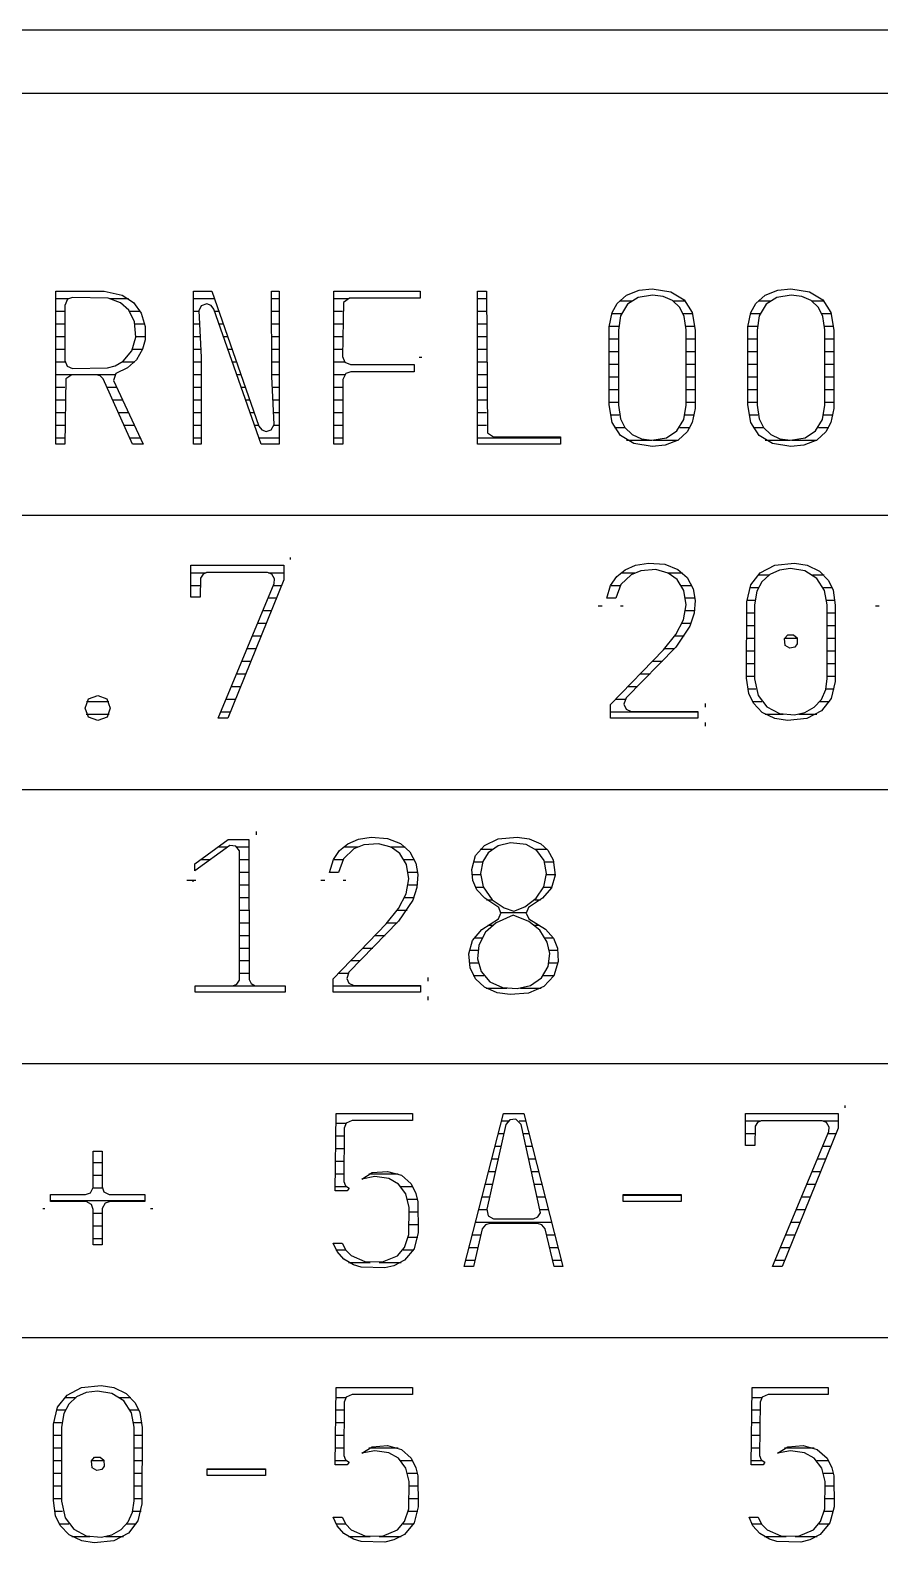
# Model space of a CAD drawing. Extents: x 7 to 280, y 7 to 360.
# Drawn here: x 130.51 to 138.57, y 216.79 to 231.14 of the extents above; entities that cross this region are included whole.
import ezdxf

# ---------------------------------------------------------------- set-up
doc = ezdxf.new("R2010")
doc.units = 0
doc.layers.add('SCORE', color=5, linetype='CONTINUOUS')

msp = doc.modelspace()

# ---------------------------------------------------------------- linework, layer by layer
at = {"layer": 'SCORE'}
for p, q in [((156.21, 231.14), (121.92, 231.14)), ((155.61, 230.54), (122.52, 230.54)), ((136.2902, 228.6745), (136.4132, 228.6869)), ((136.4132, 228.6869), (136.5892, 228.6595)), ((137.6053, 228.6745), (137.7282, 228.6869)), ((137.7282, 228.6869), (137.9043, 228.6595)), ((130.7542, 227.215), (130.7542, 228.665)), ((130.7542, 228.665), (131.2139, 228.6642)), ((130.7542, 228.595), (130.8776, 228.595)), ((130.8677, 228.5882), (130.8403, 228.5302)), ((130.9153, 228.6052), (130.8677, 228.5882)), ((131.2525, 228.5992), (130.9153, 228.6052)), ((131.2139, 228.6642), (131.3854, 228.6265)), ((131.3685, 228.5556), (131.2525, 228.5992)), ((131.272, 228.595), (131.4435, 228.595)), ((131.4471, 228.4844), (131.3685, 228.5556)), ((131.3854, 228.6265), (131.4929, 228.5567)), ((131.4929, 228.5567), (131.5663, 228.458)), ((132.0629, 227.215), (132.0629, 228.665)), ((132.0629, 228.665), (132.2339, 228.665)), ((132.0629, 228.595), (132.2585, 228.595)), ((132.1882, 228.5454), (132.1336, 228.5249)), ((132.2298, 228.5307), (132.1882, 228.5454)), ((132.2339, 228.665), (132.6828, 227.3848)), ((132.8032, 227.8545), (132.8027, 228.665)), ((132.8027, 228.665), (132.8729, 228.665)), ((132.8027, 228.595), (132.8729, 228.595)), ((132.8729, 228.665), (132.8729, 227.215)), ((133.3923, 227.215), (133.3923, 228.6665)), ((133.3923, 228.6665), (134.211, 228.6665)), ((133.3923, 228.595), (133.5266, 228.595)), ((133.4834, 228.559), (133.4746, 228.0443)), ((133.5422, 228.5983), (133.4834, 228.559)), ((134.211, 228.5987), (133.5422, 228.5983)), ((134.211, 228.6665), (134.211, 228.5987)), ((134.7545, 227.215), (134.7545, 228.665)), ((134.7545, 228.665), (134.8412, 228.665)), ((134.7545, 228.595), (134.8412, 228.595)), ((134.8412, 228.665), (134.85, 227.3225)), ((136.0331, 228.4627), (136.0805, 228.548)), ((136.0805, 228.548), (136.1684, 228.6266)), ((136.1022, 228.5731), (136.2184, 228.5731)), ((136.1793, 228.5406), (136.1128, 228.432)), ((136.1684, 228.6266), (136.2902, 228.6745)), ((136.2785, 228.6045), (136.1793, 228.5406)), ((136.4158, 228.6271), (136.2785, 228.6045)), ((136.5175, 228.6145), (136.4158, 228.6271)), ((136.6061, 228.5752), (136.5175, 228.6145)), ((136.5892, 228.6595), (136.7146, 228.583)), ((136.674, 228.5094), (136.6061, 228.5752)), ((136.6089, 228.5731), (136.7242, 228.5731)), ((136.7146, 228.583), (136.7933, 228.4627)), ((137.3481, 228.4627), (137.3956, 228.548)), ((137.3956, 228.548), (137.4834, 228.6266)), ((137.4173, 228.5731), (137.5334, 228.5731)), ((137.4943, 228.5406), (137.4279, 228.432)), ((137.4834, 228.6266), (137.6053, 228.6745)), ((137.5935, 228.6045), (137.4943, 228.5406)), ((137.7309, 228.6271), (137.5935, 228.6045)), ((137.8325, 228.6145), (137.7309, 228.6271)), ((137.9211, 228.5752), (137.8325, 228.6145)), ((137.9043, 228.6595), (138.0297, 228.583)), ((137.9891, 228.5094), (137.9211, 228.5752)), ((137.924, 228.5731), (138.0392, 228.5731)), ((138.0297, 228.583), (138.1083, 228.4627)), ((130.7542, 228.475), (130.8403, 228.475)), ((130.8403, 228.5302), (130.8403, 228.0068)), ((131.5015, 228.3734), (131.4471, 228.4844)), ((131.4538, 228.475), (131.5571, 228.475)), ((131.5663, 228.458), (131.6027, 228.3315)), ((132.0629, 228.475), (132.1104, 228.475)), ((132.1336, 228.5249), (132.1107, 228.479)), ((132.1107, 228.479), (132.1327, 228.0397)), ((132.256, 228.4951), (132.2298, 228.5307)), ((132.7021, 227.215), (132.256, 228.4951)), ((132.263, 228.475), (132.3006, 228.475)), ((132.8027, 228.475), (132.8729, 228.475)), ((133.3923, 228.475), (133.4746, 228.475)), ((134.7545, 228.475), (134.8412, 228.475)), ((136.0059, 228.3267), (136.0331, 228.4627)), ((136.0298, 228.4531), (136.121, 228.4531)), ((136.1128, 228.432), (136.0918, 228.2951)), ((136.7161, 228.4248), (136.674, 228.5094)), ((136.7056, 228.4531), (136.7966, 228.4531)), ((136.7345, 228.2975), (136.7161, 228.4248)), ((136.7933, 228.4627), (136.8212, 228.2956)), ((137.321, 228.3267), (137.3481, 228.4627)), ((137.3449, 228.4531), (137.4361, 228.4531)), ((137.4279, 228.432), (137.4069, 228.2951)), ((138.0311, 228.4248), (137.9891, 228.5094)), ((138.0206, 228.4531), (138.1116, 228.4531)), ((138.0495, 228.2975), (138.0311, 228.4248)), ((138.1083, 228.4627), (138.1363, 228.2956)), ((130.7542, 228.355), (130.8403, 228.355)), ((131.5131, 228.2294), (131.5015, 228.3734)), ((131.5057, 228.355), (131.5992, 228.355)), ((131.6027, 228.3315), (131.6016, 228.2045)), ((132.0629, 228.355), (132.1185, 228.355)), ((132.3048, 228.355), (132.3426, 228.355)), ((132.8027, 228.355), (132.8729, 228.355)), ((133.3923, 228.355), (133.4746, 228.355)), ((134.7545, 228.355), (134.8412, 228.355)), ((136.0051, 227.5859), (136.0059, 228.3267)), ((136.0064, 228.3331), (136.0932, 228.3331)), ((136.0918, 228.2951), (136.0918, 227.5824)), ((136.7331, 228.3331), (136.82, 228.3331)), ((136.7345, 227.5849), (136.7345, 228.2975)), ((136.8212, 228.2956), (136.8204, 227.5537)), ((137.3202, 227.5859), (137.321, 228.3267)), ((137.3215, 228.3331), (137.4083, 228.3331)), ((137.4069, 228.2951), (137.4069, 227.5824)), ((138.0482, 228.3331), (138.135, 228.3331)), ((138.0496, 227.5849), (138.0495, 228.2975)), ((138.1363, 228.2956), (138.1355, 227.5537)), ((130.7542, 228.235), (130.8403, 228.235)), ((130.7542, 228.115), (130.8403, 228.115)), ((131.4777, 228.1008), (131.5131, 228.2294)), ((131.4843, 228.115), (131.5791, 228.115)), ((131.5136, 228.235), (131.6047, 228.235)), ((131.579, 228.1148), (131.5198, 228.0125)), ((131.6016, 228.2045), (131.579, 228.1148)), ((132.0629, 228.235), (132.1253, 228.235)), ((132.0629, 228.115), (132.1306, 228.115)), ((132.3467, 228.235), (132.3847, 228.235)), ((132.3885, 228.115), (132.4268, 228.115)), ((132.8027, 228.235), (132.8729, 228.235)), ((132.8027, 228.115), (132.8729, 228.115)), ((133.3923, 228.235), (133.4746, 228.235)), ((133.3923, 228.115), (133.4746, 228.115)), ((134.7545, 228.235), (134.8412, 228.235)), ((134.7545, 228.115), (134.8412, 228.115)), ((136.0051, 228.2131), (136.0918, 228.2131)), ((136.7345, 228.2131), (136.8212, 228.2131)), ((137.3202, 228.2131), (137.4069, 228.2131)), ((138.0496, 228.2131), (138.1363, 228.2131)), ((130.7542, 227.995), (130.8413, 227.995)), ((130.8403, 228.0068), (130.8623, 227.9538)), ((131.3171, 227.9558), (131.3953, 228.0004)), ((131.3878, 227.995), (131.5044, 227.995)), ((131.3953, 228.0004), (131.4777, 228.1008)), ((131.5198, 228.0125), (131.4346, 227.9372)), ((132.0629, 227.995), (132.1332, 227.995)), ((132.1327, 228.0397), (132.1332, 227.215)), ((132.4303, 227.995), (132.4688, 227.995)), ((132.8027, 227.995), (132.8729, 227.995)), ((133.3923, 227.995), (133.4932, 227.995)), ((133.4746, 228.0443), (133.4966, 227.9913)), ((133.4966, 227.9913), (133.5496, 227.9693)), ((133.5496, 227.9693), (134.154, 227.9693)), ((134.154, 227.9693), (134.154, 227.9015)), ((134.2013, 228.04), (134.229, 228.04)), ((134.7545, 227.995), (134.8412, 227.995)), ((136.0051, 228.0931), (136.0918, 228.0931)), ((136.0051, 227.9731), (136.0918, 227.9731)), ((136.7345, 228.0931), (136.8212, 228.0931)), ((136.7345, 227.9731), (136.8212, 227.9731)), ((137.3202, 228.0931), (137.4069, 228.0931)), ((137.3202, 227.9731), (137.4069, 227.9731)), ((138.0496, 228.0931), (138.1363, 228.0931)), ((138.0496, 227.9731), (138.1363, 227.9731)), ((130.7542, 227.875), (131.319, 227.875)), ((130.8491, 227.8325), (130.8403, 227.215)), ((130.9079, 227.8717), (130.8491, 227.8325)), ((130.8623, 227.9538), (130.9153, 227.9318)), ((131.1408, 227.8721), (130.9079, 227.8717)), ((130.9153, 227.9318), (131.2459, 227.9368)), ((131.1755, 227.8636), (131.1408, 227.8721)), ((131.2061, 227.834), (131.1755, 227.8636)), ((131.4819, 227.215), (131.2061, 227.834)), ((131.2459, 227.9368), (131.3171, 227.9558)), ((131.3264, 227.8831), (131.3034, 227.817)), ((131.3034, 227.817), (131.5846, 227.215)), ((131.4346, 227.9372), (131.3264, 227.8831)), ((132.0629, 227.875), (132.1332, 227.875)), ((132.4721, 227.875), (132.5109, 227.875)), ((132.8029, 227.875), (132.8729, 227.875)), ((132.828, 227.4007), (132.8032, 227.8545)), ((133.3923, 227.875), (133.4969, 227.875)), ((133.5064, 227.8844), (133.479, 227.8265)), ((133.479, 227.8265), (133.479, 227.215)), ((133.554, 227.9015), (133.5064, 227.8844)), ((134.154, 227.9015), (133.554, 227.9015)), ((134.7545, 227.875), (134.8412, 227.875)), ((136.0051, 227.8531), (136.0918, 227.8531)), ((136.7345, 227.8531), (136.8212, 227.8531)), ((137.3202, 227.8531), (137.4069, 227.8531)), ((138.0496, 227.8531), (138.1363, 227.8531)), ((130.7542, 227.755), (130.8403, 227.755)), ((131.2416, 227.755), (131.3292, 227.755)), ((132.0629, 227.755), (132.1332, 227.755)), ((132.5139, 227.755), (132.553, 227.755)), ((132.8062, 227.755), (132.8729, 227.755)), ((133.3923, 227.755), (133.479, 227.755)), ((134.7545, 227.755), (134.8412, 227.755)), ((136.0051, 227.7331), (136.0918, 227.7331)), ((136.7345, 227.7331), (136.8212, 227.7331)), ((137.3202, 227.7331), (137.4069, 227.7331)), ((138.0496, 227.7331), (138.1363, 227.7331)), ((130.7542, 227.635), (130.8403, 227.635)), ((131.295, 227.635), (131.3859, 227.635)), ((132.0629, 227.635), (132.1332, 227.635)), ((132.5557, 227.635), (132.595, 227.635)), ((132.8122, 227.635), (132.8729, 227.635)), ((133.3923, 227.635), (133.479, 227.635)), ((134.7545, 227.635), (134.8412, 227.635)), ((136.0051, 227.6131), (136.0918, 227.6131)), ((136.0331, 227.4183), (136.0051, 227.5859)), ((136.0918, 227.5824), (136.1106, 227.4552)), ((136.7137, 227.4486), (136.7345, 227.5849)), ((136.7345, 227.6131), (136.8212, 227.6131)), ((136.8204, 227.5537), (136.7932, 227.4183)), ((137.3202, 227.6131), (137.4069, 227.6131)), ((137.3482, 227.4183), (137.3202, 227.5859)), ((137.4069, 227.5824), (137.4257, 227.4552)), ((138.0287, 227.4486), (138.0496, 227.5849)), ((138.0496, 227.6131), (138.1363, 227.6131)), ((138.1355, 227.5537), (138.1083, 227.4183)), ((130.7542, 227.515), (130.8403, 227.515)), ((130.7542, 227.395), (130.8403, 227.395)), ((131.3484, 227.515), (131.4427, 227.515)), ((131.4018, 227.395), (131.4995, 227.395)), ((132.0629, 227.515), (132.1332, 227.515)), ((132.0629, 227.395), (132.1332, 227.395)), ((132.5975, 227.515), (132.6371, 227.515)), ((132.6393, 227.395), (132.6792, 227.395)), ((132.7993, 227.3502), (132.828, 227.4007)), ((132.8206, 227.515), (132.8729, 227.515)), ((132.827, 227.395), (132.8729, 227.395)), ((133.3923, 227.515), (133.479, 227.515)), ((133.3923, 227.395), (133.479, 227.395)), ((134.7545, 227.515), (134.8412, 227.515)), ((134.7545, 227.395), (134.8412, 227.395)), ((136.0128, 227.4931), (136.1008, 227.4931)), ((136.1118, 227.2971), (136.0331, 227.4183)), ((136.1106, 227.4552), (136.1534, 227.3705)), ((136.6477, 227.34), (136.7137, 227.4486)), ((136.7256, 227.4931), (136.8135, 227.4931)), ((136.7932, 227.4183), (136.7456, 227.3322)), ((137.3278, 227.4931), (137.4159, 227.4931)), ((137.4269, 227.2971), (137.3482, 227.4183)), ((137.4257, 227.4552), (137.4685, 227.3705)), ((137.9628, 227.34), (138.0287, 227.4486)), ((138.0406, 227.4931), (138.1286, 227.4931)), ((138.1083, 227.4183), (138.0607, 227.3322)), ((130.7542, 227.275), (130.8403, 227.275)), ((131.4552, 227.275), (131.5562, 227.275)), ((132.0629, 227.275), (132.1332, 227.275)), ((132.6812, 227.275), (132.8729, 227.275)), ((132.6828, 227.3848), (132.7089, 227.3493)), ((132.7089, 227.3493), (132.7505, 227.3346)), ((132.7505, 227.3346), (132.7993, 227.3502)), ((133.3923, 227.275), (133.479, 227.275)), ((134.7545, 227.275), (135.5414, 227.275)), ((134.85, 227.3225), (134.9088, 227.2832)), ((134.9088, 227.2832), (135.5414, 227.2829)), ((135.5414, 227.2829), (135.5414, 227.215)), ((136.0541, 227.3731), (136.1517, 227.3731)), ((136.2375, 227.2205), (136.1118, 227.2971)), ((136.1534, 227.3705), (136.2217, 227.3049)), ((136.1689, 227.2531), (136.4044, 227.2531)), ((136.2217, 227.3049), (136.3098, 227.2656)), ((136.3098, 227.2656), (136.4104, 227.2529)), ((136.4104, 227.2529), (136.5485, 227.2756)), ((136.422, 227.2531), (136.6577, 227.2531)), ((136.6581, 227.2533), (136.5365, 227.2055)), ((136.5485, 227.2756), (136.6477, 227.34)), ((136.7456, 227.3322), (136.6581, 227.2533)), ((136.6752, 227.3731), (136.7722, 227.3731)), ((137.3691, 227.3731), (137.4667, 227.3731)), ((137.5526, 227.2205), (137.4269, 227.2971)), ((137.4685, 227.3705), (137.5368, 227.3049)), ((137.484, 227.2531), (137.7194, 227.2531)), ((137.5368, 227.3049), (137.6248, 227.2656)), ((137.6248, 227.2656), (137.7255, 227.2529)), ((137.7255, 227.2529), (137.8635, 227.2756)), ((137.7371, 227.2531), (137.9727, 227.2531)), ((137.9731, 227.2533), (137.8516, 227.2055)), ((137.8635, 227.2756), (137.9628, 227.34)), ((138.0607, 227.3322), (137.9731, 227.2533)), ((137.9903, 227.3731), (138.0873, 227.3731)), ((130.8403, 227.215), (130.7542, 227.215)), ((131.5846, 227.215), (131.4819, 227.215)), ((132.1332, 227.215), (132.0629, 227.215)), ((132.8729, 227.215), (132.7021, 227.215)), ((133.479, 227.215), (133.3923, 227.215)), ((135.5414, 227.215), (134.7545, 227.215)), ((136.4132, 227.1931), (136.2375, 227.2205)), ((136.5365, 227.2055), (136.4132, 227.1931)), ((137.7282, 227.1931), (137.5526, 227.2205)), ((137.8516, 227.2055), (137.7282, 227.1931)), ((122.52, 226.54), (155.61, 226.54)), ((132.9827, 226.1199), (132.9827, 226.14)), ((132.0377, 225.7624), (132.0377, 226.065)), ((132.0377, 226.065), (132.9179, 226.065)), ((132.0377, 225.995), (132.182, 225.995)), ((132.1519, 225.9801), (132.1277, 225.9439)), ((132.1848, 225.9957), (132.1519, 225.9801)), ((132.7644, 225.9968), (132.1848, 225.9957)), ((132.8046, 225.9801), (132.7644, 225.9968)), ((132.7745, 225.995), (132.9179, 225.995)), ((132.8306, 225.9367), (132.8046, 225.9801)), ((132.9179, 226.065), (132.9179, 225.9276)), ((136.0181, 225.874), (136.0761, 225.959)), ((136.0761, 225.959), (136.1549, 226.0232)), ((136.1146, 225.995), (136.2508, 225.995)), ((136.2119, 225.9751), (136.1155, 225.8815)), ((136.1549, 226.0232), (136.2557, 226.0668)), ((136.3058, 226.0137), (136.2119, 225.9751)), ((136.2557, 226.0668), (136.3771, 226.0861)), ((136.4463, 226.0238), (136.3058, 226.0137)), ((136.3771, 226.0861), (136.533, 226.0745)), ((136.5651, 225.9919), (136.4463, 226.0238)), ((136.533, 226.0745), (136.6553, 226.0264)), ((136.558, 225.995), (136.6988, 225.995)), ((136.6486, 225.9299), (136.5651, 225.9919)), ((136.6553, 226.0264), (136.7443, 225.9481)), ((137.3471, 225.8787), (137.4373, 225.9948)), ((137.4138, 225.9731), (137.5224, 225.9731)), ((137.4373, 225.9948), (137.5759, 226.0669)), ((137.5272, 225.9766), (137.4536, 225.9076)), ((137.6199, 226.0191), (137.5272, 225.9766)), ((137.5759, 226.0669), (137.762, 226.0861)), ((137.7253, 226.0332), (137.6199, 226.0191)), ((137.8619, 226.011), (137.7253, 226.0332)), ((137.762, 226.0861), (137.8819, 226.0669)), ((137.9753, 225.9387), (137.8619, 226.011)), ((137.8819, 226.0669), (137.9998, 226.0101)), ((137.934, 225.9731), (138.0428, 225.9731)), ((137.9998, 226.0101), (138.0844, 225.9224)), ((132.0377, 225.875), (132.1245, 225.875)), ((132.1277, 225.9439), (132.1245, 225.7624)), ((132.2948, 224.615), (132.8263, 225.8933)), ((132.9179, 225.9276), (132.3859, 224.615)), ((132.8187, 225.875), (132.8966, 225.875)), ((132.8263, 225.8933), (132.8306, 225.9367)), ((135.9808, 225.7525), (136.0181, 225.874)), ((136.0186, 225.875), (136.1114, 225.875)), ((136.1155, 225.8815), (136.0667, 225.7525)), ((136.7114, 225.8264), (136.6486, 225.9299)), ((136.6889, 225.875), (136.7875, 225.875)), ((136.7336, 225.6916), (136.7114, 225.8264)), ((136.7443, 225.9481), (136.8006, 225.8405)), ((136.8006, 225.8405), (136.8195, 225.7317)), ((137.3087, 225.7189), (137.3471, 225.8787)), ((137.3361, 225.8531), (137.4195, 225.8531)), ((137.4053, 225.8198), (137.3835, 225.6903)), ((137.4536, 225.9076), (137.4053, 225.8198)), ((138.0485, 225.8269), (137.9753, 225.9387)), ((138.0369, 225.8531), (138.1203, 225.8531)), ((138.073, 225.6903), (138.0485, 225.8269)), ((138.0844, 225.9224), (138.1282, 225.8307)), ((138.1282, 225.8307), (138.1486, 225.6864)), ((132.1245, 225.7624), (132.0377, 225.7624)), ((132.7688, 225.755), (132.8479, 225.755)), ((135.8991, 225.68), (135.9366, 225.68)), ((136.0667, 225.7525), (135.9808, 225.7525)), ((135.9812, 225.755), (136.0672, 225.755)), ((136.1108, 225.68), (136.1358, 225.68)), ((136.7093, 225.5484), (136.7336, 225.6916)), ((136.729, 225.755), (136.8176, 225.755)), ((136.8195, 225.7317), (136.8114, 225.6099)), ((137.3079, 224.9936), (137.3087, 225.7189)), ((137.3099, 225.7331), (137.386, 225.7331)), ((137.3835, 225.6903), (137.3835, 224.9897)), ((138.0705, 225.7331), (138.1465, 225.7331)), ((138.073, 224.9926), (138.073, 225.6903)), ((138.1486, 225.6864), (138.1477, 224.9615)), ((138.5292, 225.68), (138.5668, 225.68)), ((132.7189, 225.635), (132.7993, 225.635)), ((136.6377, 225.4099), (136.7093, 225.5484)), ((136.73, 225.635), (136.8155, 225.635)), ((136.8114, 225.6099), (136.7711, 225.4889)), ((137.3079, 225.6131), (137.3834, 225.6131)), ((138.073, 225.6131), (138.1486, 225.6131)), ((132.6191, 225.395), (132.702, 225.395)), ((132.669, 225.515), (132.7507, 225.515)), ((136.5199, 225.2631), (136.6377, 225.4099)), ((136.6272, 225.395), (136.7171, 225.395)), ((136.7711, 225.4889), (136.6364, 225.2891)), ((136.6963, 225.515), (136.7824, 225.515)), ((137.3079, 225.4931), (137.3834, 225.4931)), ((137.668, 225.3705), (137.6988, 225.405)), ((137.6988, 225.405), (137.7522, 225.4068)), ((137.7522, 225.4068), (137.7866, 225.3762)), ((138.073, 225.4931), (138.1486, 225.4931)), ((132.5692, 225.275), (132.6534, 225.275)), ((136.0178, 224.7435), (136.5199, 225.2631)), ((136.6364, 225.2891), (136.1662, 224.8074)), ((136.5305, 225.275), (136.6241, 225.275)), ((137.3079, 225.3731), (137.3834, 225.3731)), ((137.3079, 225.2531), (137.3834, 225.2531)), ((137.6752, 225.3044), (137.668, 225.3705)), ((137.6688, 225.3731), (137.7876, 225.3731)), ((137.7196, 225.2795), (137.6752, 225.3044)), ((137.7661, 225.2886), (137.7196, 225.2795)), ((137.7883, 225.3211), (137.7661, 225.2886)), ((137.7866, 225.3762), (137.7883, 225.3211)), ((138.073, 225.3731), (138.1486, 225.3731)), ((138.073, 225.2531), (138.1486, 225.2531)), ((132.5193, 225.155), (132.6047, 225.155)), ((136.4162, 225.155), (136.5113, 225.155)), ((137.3079, 225.1331), (137.3834, 225.1331)), ((138.073, 225.1331), (138.1486, 225.1331)), ((132.4694, 225.035), (132.5561, 225.035)), ((136.3, 225.035), (136.3921, 225.035)), ((137.3079, 225.0131), (137.3834, 225.0131)), ((137.3282, 224.8503), (137.3079, 224.9936)), ((137.3835, 224.9897), (137.4185, 224.8292)), ((138.0592, 224.8855), (138.073, 224.9926)), ((138.073, 225.0131), (138.1486, 225.0131)), ((138.1477, 224.9615), (138.1093, 224.8021)), ((131.0651, 224.7997), (131.1529, 224.8305)), ((131.1529, 224.8305), (131.2409, 224.7998)), ((132.4195, 224.915), (132.5075, 224.915)), ((136.1662, 224.8074), (136.1448, 224.7471)), ((136.1838, 224.915), (136.273, 224.915)), ((137.3175, 224.8931), (137.3953, 224.8931)), ((137.3722, 224.7581), (137.3282, 224.8503)), ((137.4185, 224.8292), (137.5008, 224.7236)), ((138.0178, 224.7933), (138.0592, 224.8855)), ((138.0612, 224.8931), (138.139, 224.8931)), ((131.0342, 224.7088), (131.0651, 224.7997)), ((131.0644, 224.6234), (131.0342, 224.7088)), ((131.0466, 224.7731), (131.2593, 224.7731)), ((131.2409, 224.7998), (131.2716, 224.7088)), ((131.2716, 224.7088), (131.2415, 224.6233)), ((132.3197, 224.675), (132.4102, 224.675)), ((132.3696, 224.795), (132.4588, 224.795)), ((136.0178, 224.615), (136.0178, 224.7435)), ((136.0178, 224.675), (136.844, 224.675)), ((136.0677, 224.795), (136.1563, 224.795)), ((136.1448, 224.7471), (136.1664, 224.7015)), ((136.1664, 224.7015), (136.2121, 224.6799)), ((136.2121, 224.6799), (136.844, 224.6796)), ((136.844, 224.6796), (136.844, 224.615)), ((136.919, 224.7197), (136.919, 224.7546)), ((137.3629, 224.7731), (137.4533, 224.7731)), ((137.4571, 224.6702), (137.3722, 224.7581)), ((137.5761, 224.6131), (137.4571, 224.6702)), ((137.5008, 224.7236), (137.6204, 224.6609)), ((137.6204, 224.6609), (137.7614, 224.6479)), ((137.7614, 224.6479), (137.862, 224.6691)), ((137.862, 224.6691), (137.9499, 224.7186)), ((138.019, 224.6853), (137.8808, 224.6131)), ((137.9499, 224.7186), (138.0178, 224.7933)), ((138.0034, 224.7731), (138.0935, 224.7731)), ((138.1093, 224.8021), (138.019, 224.6853)), ((131.0443, 224.6531), (131.2616, 224.6531)), ((131.1529, 224.5931), (131.0644, 224.6234)), ((131.2415, 224.6233), (131.1529, 224.5931)), ((132.3859, 224.615), (132.2948, 224.615)), ((136.844, 224.615), (136.0178, 224.615)), ((136.919, 224.54), (136.919, 224.5749)), ((137.4836, 224.6531), (137.6543, 224.6531)), ((137.6952, 224.5939), (137.5761, 224.6131)), ((137.8808, 224.6131), (137.6952, 224.5939)), ((137.8028, 224.6531), (137.9731, 224.6531)), ((122.52, 223.94), (155.61, 223.94)), ((132.6598, 223.5097), (132.6598, 223.54)), ((132.0748, 223.2343), (132.3899, 223.465)), ((132.4069, 223.4074), (132.0748, 223.1665)), ((132.2943, 223.395), (132.3811, 223.395)), ((132.3899, 223.465), (132.5876, 223.465)), ((132.4627, 223.4002), (132.4069, 223.4074)), ((132.4978, 223.3562), (132.4627, 223.4002)), ((132.4705, 223.395), (132.5876, 223.395)), ((132.5876, 223.465), (132.589, 222.1367)), ((133.4459, 223.359), (133.5248, 223.4232)), ((133.4845, 223.395), (133.6206, 223.395)), ((133.5817, 223.3751), (133.4854, 223.2815)), ((133.5248, 223.4232), (133.6256, 223.4668)), ((133.6757, 223.4137), (133.5817, 223.3751)), ((133.6256, 223.4668), (133.747, 223.4861)), ((133.8162, 223.4238), (133.6757, 223.4137)), ((133.747, 223.4861), (133.9029, 223.4745)), ((133.935, 223.3919), (133.8162, 223.4238)), ((133.9029, 223.4745), (134.0252, 223.4264)), ((133.9278, 223.395), (134.0687, 223.395)), ((134.0185, 223.3299), (133.935, 223.3919)), ((134.0252, 223.4264), (134.1141, 223.3481)), ((134.7375, 223.3113), (134.8205, 223.4088)), ((134.7813, 223.3731), (134.8955, 223.3731)), ((134.8205, 223.4088), (134.9516, 223.4711)), ((134.9514, 223.405), (134.8556, 223.3374)), ((135.0688, 223.4319), (134.9514, 223.405)), ((134.9516, 223.4711), (135.1302, 223.4877)), ((135.2166, 223.4157), (135.0688, 223.4319)), ((135.1302, 223.4877), (135.2442, 223.4711)), ((135.3188, 223.3588), (135.2166, 223.4157)), ((135.2442, 223.4711), (135.3562, 223.4219)), ((135.3009, 223.3731), (135.4136, 223.3731)), ((135.3562, 223.4219), (135.4214, 223.3646)), ((132.0748, 223.1665), (132.0748, 223.2343)), ((132.1303, 223.275), (132.2202, 223.275)), ((132.4976, 222.1295), (132.4978, 223.3562)), ((132.5009, 223.275), (132.5876, 223.275)), ((133.3506, 223.1525), (133.388, 223.274)), ((133.388, 223.274), (133.4459, 223.359)), ((133.3885, 223.275), (133.4813, 223.275)), ((133.4854, 223.2815), (133.4365, 223.1525)), ((134.0813, 223.2264), (134.0185, 223.3299)), ((134.0588, 223.275), (134.1574, 223.275)), ((134.1034, 223.0916), (134.0813, 223.2264)), ((134.1141, 223.3481), (134.1705, 223.2405)), ((134.1705, 223.2405), (134.1894, 223.1317)), ((134.7029, 223.1808), (134.7375, 223.3113)), ((134.7147, 223.2531), (134.8035, 223.2531)), ((134.8048, 223.2566), (134.7844, 223.1414)), ((134.8556, 223.3374), (134.8048, 223.2566)), ((135.3871, 223.2654), (135.3188, 223.3588)), ((135.4104, 223.143), (135.3871, 223.2654)), ((135.3919, 223.2531), (135.4801, 223.2531)), ((135.4214, 223.3646), (135.4745, 223.2716)), ((135.4745, 223.2716), (135.4917, 223.1268)), ((132.0598, 223.0618), (132.0598, 223.083)), ((132.5009, 223.155), (132.5876, 223.155)), ((133.4365, 223.1525), (133.3506, 223.1525)), ((133.351, 223.155), (133.437, 223.155)), ((134.0791, 222.9484), (134.1034, 223.0916)), ((134.0989, 223.155), (134.1874, 223.155)), ((134.1894, 223.1317), (134.1812, 223.0099)), ((134.7111, 223.0757), (134.7029, 223.1808)), ((134.7029, 223.1331), (134.7848, 223.1331)), ((134.7844, 223.1414), (134.8102, 223.0158)), ((135.3847, 223.0156), (135.4104, 223.143)), ((135.41, 223.1331), (135.4919, 223.1331)), ((135.4917, 223.1268), (135.4581, 223.0066)), ((131.9998, 223.08), (132.0842, 223.08)), ((132.5009, 223.035), (132.5876, 223.035)), ((133.2689, 223.08), (133.3065, 223.08)), ((133.4807, 223.08), (133.5056, 223.08)), ((134.0075, 222.8099), (134.0791, 222.9484)), ((134.0998, 223.035), (134.1853, 223.035)), ((134.1812, 223.0099), (134.1409, 222.8889)), ((134.7495, 222.987), (134.7111, 223.0757)), ((134.7344, 223.0131), (134.8114, 223.0131)), ((134.8236, 222.9073), (134.7495, 222.987)), ((134.8102, 223.0158), (134.896, 222.893)), ((135.3128, 222.9068), (135.3847, 223.0156)), ((135.4581, 223.0066), (135.372, 222.9075)), ((135.3836, 223.0131), (135.4613, 223.0131)), ((132.5009, 222.915), (132.5876, 222.915)), ((132.5009, 222.795), (132.5876, 222.795)), ((133.8898, 222.6631), (134.0075, 222.8099)), ((133.9971, 222.795), (134.0869, 222.795)), ((134.1409, 222.8889), (134.0063, 222.6891)), ((134.0661, 222.915), (134.1523, 222.915)), ((134.9566, 222.8183), (134.8236, 222.9073)), ((134.8419, 222.8931), (134.8959, 222.8931)), ((134.896, 222.893), (135.0083, 222.8166)), ((134.9775, 222.7644), (134.9566, 222.8183)), ((135.0083, 222.8166), (135.1013, 222.783)), ((135.1013, 222.783), (135.2054, 222.8263)), ((135.2054, 222.8263), (135.3128, 222.9068)), ((135.2392, 222.8188), (135.2183, 222.7646)), ((135.372, 222.9075), (135.2392, 222.8188)), ((135.299, 222.8931), (135.3533, 222.8931)), ((132.5009, 222.675), (132.5876, 222.675)), ((133.3877, 222.1435), (133.8898, 222.6631)), ((134.0063, 222.6891), (133.536, 222.2074)), ((133.9004, 222.675), (133.9939, 222.675)), ((134.7971, 222.612), (134.9539, 222.7116)), ((134.9311, 222.6732), (134.8322, 222.5844)), ((134.8534, 222.6531), (134.9022, 222.6531)), ((135.0939, 222.7473), (134.9311, 222.6732)), ((134.9539, 222.7116), (134.9775, 222.7644)), ((134.9772, 222.7731), (135.2186, 222.7731)), ((135.2419, 222.6858), (135.0939, 222.7473)), ((135.2183, 222.7646), (135.2423, 222.7118)), ((135.3454, 222.6044), (135.2419, 222.6858)), ((135.2423, 222.7118), (135.4003, 222.6123)), ((135.2919, 222.6531), (135.3441, 222.6531)), ((132.5009, 222.555), (132.5876, 222.555)), ((133.7861, 222.555), (133.8811, 222.555)), ((134.7087, 222.5069), (134.7971, 222.612)), ((134.7246, 222.5331), (134.7985, 222.5331)), ((134.8322, 222.5844), (134.7692, 222.4635)), ((135.4162, 222.4914), (135.3454, 222.6044)), ((135.3964, 222.5331), (135.4722, 222.5331)), ((135.4003, 222.6123), (135.4752, 222.5288)), ((135.4752, 222.5288), (135.5145, 222.4334)), ((132.5009, 222.435), (132.5876, 222.435)), ((133.6699, 222.435), (133.762, 222.435)), ((134.6736, 222.3786), (134.7087, 222.5069)), ((134.6853, 222.2463), (134.6736, 222.3786)), ((134.6778, 222.4131), (134.7583, 222.4131)), ((134.7692, 222.4635), (134.756, 222.3336)), ((135.4406, 222.3834), (135.4162, 222.4914)), ((135.4267, 222.2602), (135.4406, 222.3834)), ((135.4374, 222.4131), (135.5183, 222.4131)), ((135.5145, 222.4334), (135.5218, 222.3072)), ((132.5009, 222.315), (132.5876, 222.315)), ((133.5537, 222.315), (133.6428, 222.315)), ((134.6761, 222.2931), (134.7617, 222.2931)), ((134.7355, 222.1421), (134.6853, 222.2463)), ((134.756, 222.3336), (134.7906, 222.2117)), ((135.3636, 222.152), (135.4267, 222.2602)), ((135.4351, 222.2931), (135.5198, 222.2931)), ((135.5218, 222.3072), (135.4807, 222.1707)), ((132.4332, 222.0766), (132.4734, 222.0933)), ((132.4734, 222.0933), (132.4976, 222.1295)), ((132.5009, 222.195), (132.5876, 222.195)), ((132.589, 222.1367), (132.6095, 222.0983)), ((132.6095, 222.0983), (132.6479, 222.0777)), ((132.6479, 222.0777), (132.9321, 222.0763)), ((133.3877, 222.015), (133.3877, 222.1435)), ((133.4375, 222.195), (133.5261, 222.195)), ((133.536, 222.2074), (133.5146, 222.1471)), ((133.5146, 222.1471), (133.5363, 222.1015)), ((133.5363, 222.1015), (133.5819, 222.0799)), ((133.5819, 222.0799), (134.2139, 222.0796)), ((134.2139, 222.0796), (134.2139, 222.015)), ((134.2888, 222.1197), (134.2888, 222.1546)), ((134.7155, 222.1731), (134.8158, 222.1731)), ((134.8204, 222.0632), (134.7355, 222.1421)), ((134.7906, 222.2117), (134.874, 222.1156)), ((134.874, 222.1156), (134.9923, 222.0607)), ((135.1306, 222.0497), (135.2592, 222.079)), ((135.2592, 222.079), (135.3636, 222.152)), ((135.3813, 222.1731), (135.4819, 222.1731)), ((135.4807, 222.1707), (135.3853, 222.0689)), ((132.0761, 222.0763), (132.4332, 222.0766)), ((132.0761, 222.015), (132.0761, 222.0763)), ((132.0761, 222.075), (132.9321, 222.075)), ((132.9321, 222.015), (132.0761, 222.015)), ((132.9321, 222.0763), (132.9321, 222.015)), ((133.3877, 222.075), (134.2139, 222.075)), ((134.2139, 222.015), (133.3877, 222.015)), ((134.2888, 221.94), (134.2888, 221.9749)), ((134.9417, 222.0113), (134.8204, 222.0632)), ((134.8374, 222.0531), (135.0324, 222.0531)), ((135.0639, 221.9939), (134.9417, 222.0113)), ((134.9923, 222.0607), (135.1306, 222.0497)), ((135.2407, 222.0077), (135.0639, 221.9939)), ((135.1642, 222.0531), (135.3597, 222.0531)), ((135.3853, 222.0689), (135.2407, 222.0077)), ((122.52, 221.34), (155.61, 221.34)), ((138.243, 220.9199), (138.243, 220.94)), ((133.4055, 220.1322), (133.4146, 220.865)), ((133.4146, 220.865), (134.138, 220.865)), ((133.5667, 220.8004), (133.509, 220.7734)), ((134.138, 220.8004), (133.5667, 220.8004)), ((134.138, 220.865), (134.138, 220.8004)), ((134.6303, 219.415), (135.0011, 220.865)), ((134.9832, 220.795), (135.0464, 220.795)), ((135.0011, 220.865), (135.1952, 220.865)), ((135.0621, 220.8066), (135.0258, 220.7609)), ((135.1202, 220.8124), (135.0621, 220.8066)), ((135.1703, 220.761), (135.1202, 220.8124)), ((135.1498, 220.795), (135.2131, 220.795)), ((135.1952, 220.865), (135.5659, 219.415)), ((137.298, 220.5624), (137.298, 220.865)), ((137.298, 220.865), (138.1782, 220.865)), ((137.298, 220.795), (137.4423, 220.795)), ((137.4451, 220.7957), (137.4121, 220.7801)), ((138.0247, 220.7968), (137.4451, 220.7957)), ((138.0649, 220.7801), (138.0247, 220.7968)), ((138.0347, 220.795), (138.1782, 220.795)), ((138.1782, 220.865), (138.1782, 220.7276)), ((133.4119, 220.6531), (133.4908, 220.6531)), ((133.4134, 220.7731), (133.5088, 220.7731)), ((133.4917, 220.7263), (133.4861, 220.2212)), ((133.509, 220.7734), (133.4917, 220.7263)), ((135.0258, 220.7609), (134.8432, 219.959)), ((134.9525, 220.675), (135.0094, 220.675)), ((135.3517, 219.9217), (135.1703, 220.761)), ((135.1871, 220.675), (135.2438, 220.675)), ((137.298, 220.675), (137.3847, 220.675)), ((137.388, 220.7439), (137.3847, 220.5624)), ((137.4121, 220.7801), (137.388, 220.7439)), ((137.555, 219.415), (138.0866, 220.6933)), ((138.1782, 220.7276), (137.6461, 219.415)), ((138.0909, 220.7367), (138.0649, 220.7801)), ((138.0789, 220.675), (138.1568, 220.675)), ((138.0866, 220.6933), (138.0909, 220.7367)), ((131.1107, 220.1633), (131.1111, 220.5066)), ((131.1111, 220.5066), (131.1947, 220.5066)), ((131.1947, 220.5066), (131.1947, 220.1707)), ((133.4104, 220.5331), (133.4894, 220.5331)), ((134.9219, 220.555), (134.9846, 220.555)), ((135.2124, 220.555), (135.2745, 220.555)), ((137.3847, 220.5624), (137.298, 220.5624)), ((138.029, 220.555), (138.1082, 220.555)), ((131.1111, 220.3999), (131.1947, 220.3999)), ((133.409, 220.4131), (133.488, 220.4131)), ((134.8912, 220.435), (134.9566, 220.435)), ((135.2398, 220.435), (135.3052, 220.435)), ((137.9792, 220.435), (138.0596, 220.435)), ((131.1111, 220.2799), (131.1947, 220.2799)), ((133.4075, 220.2931), (133.4865, 220.2931)), ((133.4861, 220.2212), (133.5025, 220.1805)), ((133.6569, 220.244), (133.7555, 220.3042)), ((133.7801, 220.2669), (133.6569, 220.244)), ((133.7236, 220.2931), (134.0028, 220.2931)), ((133.7555, 220.3042), (133.9004, 220.315)), ((133.9131, 220.2473), (133.7801, 220.2669)), ((133.9004, 220.315), (134.0335, 220.2793)), ((134.0046, 220.1963), (133.9131, 220.2473)), ((134.0335, 220.2793), (134.1266, 220.1972)), ((134.8605, 220.315), (134.9279, 220.315)), ((135.2682, 220.315), (135.3358, 220.315)), ((137.9293, 220.315), (138.0109, 220.315)), ((130.7062, 220.0309), (130.7062, 220.0957)), ((130.7062, 220.0957), (131.0361, 220.0957)), ((131.0361, 220.0957), (131.0836, 220.1127)), ((131.0836, 220.1127), (131.1107, 220.1633)), ((131.1102, 220.1599), (131.1956, 220.1599)), ((131.1947, 220.1707), (131.2117, 220.1231)), ((131.2117, 220.1231), (131.2623, 220.096)), ((131.2623, 220.096), (131.5995, 220.0957)), ((131.5995, 220.0957), (131.5995, 220.0309)), ((133.5187, 220.1322), (133.4055, 220.1322)), ((133.406, 220.1731), (133.5094, 220.1731)), ((133.5025, 220.1805), (133.5368, 220.1567)), ((133.5368, 220.1567), (133.5187, 220.1322)), ((134.0757, 220.1027), (134.0046, 220.1963)), ((134.0286, 220.1731), (134.142, 220.1731)), ((134.1076, 219.9749), (134.0757, 220.1027)), ((134.1266, 220.1972), (134.1721, 220.1054)), ((134.1721, 220.1054), (134.1896, 220.0282)), ((134.7991, 220.075), (134.8708, 220.075)), ((134.8298, 220.195), (134.8994, 220.195)), ((135.2965, 220.195), (135.3665, 220.195)), ((135.3249, 220.075), (135.3972, 220.075)), ((136.1375, 220.0309), (136.1375, 220.0957)), ((136.1375, 220.0957), (136.6888, 220.0957)), ((136.1375, 220.0909), (136.6888, 220.0909)), ((136.6888, 220.0957), (136.6888, 220.0309)), ((137.8295, 220.075), (137.9136, 220.075)), ((137.8794, 220.195), (137.9623, 220.195)), ((130.6312, 219.9649), (130.6527, 219.9649)), ((130.7062, 220.0399), (131.5995, 220.0399)), ((131.0434, 220.0305), (130.7062, 220.0309)), ((131.094, 220.0035), (131.0434, 220.0305)), ((131.1111, 219.9559), (131.094, 220.0035)), ((131.1111, 219.6199), (131.1111, 219.9559)), ((131.1951, 219.9632), (131.1947, 219.6199)), ((131.2221, 220.0139), (131.1951, 219.9632)), ((131.2697, 220.0309), (131.2221, 220.0139)), ((131.5995, 220.0309), (131.2697, 220.0309)), ((131.6531, 219.9649), (131.6745, 219.9649)), ((134.0939, 220.0531), (134.185, 220.0531)), ((134.1046, 219.7163), (134.1076, 219.9749)), ((134.109, 219.9331), (134.1957, 219.9331)), ((134.1896, 220.0282), (134.1938, 219.7354)), ((134.7684, 219.955), (134.8425, 219.955)), ((134.8432, 219.959), (134.8573, 219.8952)), ((135.353, 219.955), (135.4278, 219.955)), ((136.6888, 220.0309), (136.1375, 220.0309)), ((137.7796, 219.955), (137.865, 219.955)), ((131.1111, 219.9199), (131.1947, 219.9199)), ((131.1111, 219.7999), (131.1947, 219.7999)), ((134.109, 219.8131), (134.1957, 219.8131)), ((134.7377, 219.835), (135.4585, 219.835)), ((134.8314, 219.8092), (134.8011, 219.7704)), ((134.8721, 219.8211), (134.8314, 219.8092)), ((134.8573, 219.8952), (134.9087, 219.867)), ((135.3256, 219.8211), (134.8721, 219.8211)), ((134.9087, 219.867), (135.2868, 219.867)), ((135.2868, 219.867), (135.3277, 219.8843)), ((135.3663, 219.8092), (135.3256, 219.8211)), ((135.3277, 219.8843), (135.3517, 219.9217)), ((135.3966, 219.7704), (135.3663, 219.8092)), ((137.7297, 219.835), (137.8164, 219.835)), ((131.1111, 219.6799), (131.1947, 219.6799)), ((134.0646, 219.5954), (134.1046, 219.7163)), ((134.1004, 219.6931), (134.1886, 219.6931)), ((134.1938, 219.7354), (134.1532, 219.5828)), ((134.707, 219.715), (134.7876, 219.715)), ((134.8011, 219.7704), (134.7162, 219.415)), ((135.4815, 219.415), (135.3966, 219.7704)), ((135.4101, 219.715), (135.4892, 219.715)), ((137.6798, 219.715), (137.7677, 219.715)), ((131.1947, 219.6199), (131.1111, 219.6199)), ((133.3863, 219.6354), (133.4723, 219.6354)), ((133.4232, 219.5551), (133.3863, 219.6354)), ((133.4128, 219.5731), (133.5036, 219.5731)), ((133.4891, 219.4823), (133.4232, 219.5551)), ((133.4723, 219.6354), (133.5056, 219.5703)), ((133.5056, 219.5703), (133.5572, 219.5169)), ((133.5572, 219.5169), (133.687, 219.46)), ((133.8542, 219.4569), (133.9972, 219.5168)), ((133.9972, 219.5168), (134.0646, 219.5954)), ((134.0501, 219.5731), (134.1476, 219.5731)), ((134.1532, 219.5828), (134.0615, 219.4731)), ((134.6763, 219.595), (134.759, 219.595)), ((135.4387, 219.595), (135.5199, 219.595)), ((137.6299, 219.595), (137.7191, 219.595)), ((133.5787, 219.4288), (133.4891, 219.4823)), ((133.5313, 219.4531), (133.7383, 219.4531)), ((133.6506, 219.4063), (133.5787, 219.4288)), ((133.8778, 219.4001), (133.6506, 219.4063)), ((133.687, 219.46), (133.8542, 219.4569)), ((133.8224, 219.4531), (134.0322, 219.4531)), ((133.9614, 219.4202), (133.8778, 219.4001)), ((134.0615, 219.4731), (133.9614, 219.4202)), ((134.7162, 219.415), (134.6303, 219.415)), ((134.6456, 219.475), (134.7305, 219.475)), ((135.4672, 219.475), (135.5505, 219.475)), ((135.5659, 219.415), (135.4815, 219.415)), ((137.6461, 219.415), (137.555, 219.415)), ((137.58, 219.475), (137.6705, 219.475)), ((122.52, 218.74), (155.61, 218.74)), ((130.8619, 218.1948), (131.0006, 218.2669)), ((131.0446, 218.2191), (130.9519, 218.1766)), ((131.0006, 218.2669), (131.1866, 218.2861)), ((131.15, 218.2332), (131.0446, 218.2191)), ((131.2865, 218.211), (131.15, 218.2332)), ((131.1866, 218.2861), (131.3065, 218.2669)), ((131.4, 218.1387), (131.2865, 218.211)), ((131.3065, 218.2669), (131.4244, 218.2101)), ((131.4244, 218.2101), (131.509, 218.1224)), ((133.4055, 217.5322), (133.4146, 218.265)), ((133.4146, 218.265), (134.138, 218.265)), ((134.138, 218.265), (134.138, 218.2004)), ((137.3507, 217.5322), (137.3598, 218.265)), ((137.3598, 218.265), (138.0832, 218.265)), ((138.0832, 218.265), (138.0832, 218.2004)), ((130.7334, 217.9189), (130.7718, 218.0787)), ((130.7718, 218.0787), (130.8619, 218.1948)), ((130.8782, 218.1076), (130.83, 218.0198)), ((130.8384, 218.1731), (130.9471, 218.1731)), ((130.9519, 218.1766), (130.8782, 218.1076)), ((131.3587, 218.1731), (131.4675, 218.1731)), ((131.4731, 218.0269), (131.4, 218.1387)), ((131.509, 218.1224), (131.5529, 218.0307)), ((133.4134, 218.1731), (133.5088, 218.1731)), ((133.4917, 218.1263), (133.4861, 217.6212)), ((133.509, 218.1734), (133.4917, 218.1263)), ((133.5667, 218.2004), (133.509, 218.1734)), ((134.138, 218.2004), (133.5667, 218.2004)), ((137.3586, 218.1731), (137.454, 218.1731)), ((137.4369, 218.1263), (137.4313, 217.6212)), ((137.4542, 218.1734), (137.4369, 218.1263)), ((137.5119, 218.2004), (137.4542, 218.1734)), ((138.0832, 218.2004), (137.5119, 218.2004)), ((130.7325, 217.1936), (130.7334, 217.9189)), ((130.7346, 217.9331), (130.8106, 217.9331)), ((130.7608, 218.0531), (130.8442, 218.0531)), ((130.83, 218.0198), (130.8081, 217.8903)), ((131.4616, 218.0531), (131.545, 218.0531)), ((131.4976, 217.8903), (131.4731, 218.0269)), ((131.4951, 217.9331), (131.5712, 217.9331)), ((131.5529, 218.0307), (131.5732, 217.8864)), ((133.4104, 217.9331), (133.4894, 217.9331)), ((133.4119, 218.0531), (133.4908, 218.0531)), ((137.3557, 217.9331), (137.4346, 217.9331)), ((137.3571, 218.0531), (137.436, 218.0531)), ((130.7325, 217.8131), (130.8081, 217.8131)), ((130.8081, 217.8903), (130.8081, 217.1897)), ((131.4977, 217.1926), (131.4976, 217.8903)), ((131.4977, 217.8131), (131.5732, 217.8131)), ((131.5732, 217.8864), (131.5724, 217.1615)), ((133.409, 217.8131), (133.488, 217.8131)), ((137.3542, 217.8131), (137.4332, 217.8131)), ((130.7325, 217.6931), (130.8081, 217.6931)), ((131.4977, 217.6931), (131.5732, 217.6931)), ((133.4075, 217.6931), (133.4865, 217.6931)), ((133.6569, 217.644), (133.7555, 217.7042)), ((133.7801, 217.6669), (133.6569, 217.644)), ((133.7236, 217.6931), (134.0028, 217.6931)), ((133.7555, 217.7042), (133.9004, 217.715)), ((133.9131, 217.6473), (133.7801, 217.6669)), ((133.9004, 217.715), (134.0335, 217.6793)), ((134.0046, 217.5963), (133.9131, 217.6473)), ((134.0335, 217.6793), (134.1266, 217.5972)), ((137.3527, 217.6931), (137.4317, 217.6931)), ((137.6021, 217.644), (137.7007, 217.7042)), ((137.7253, 217.6669), (137.6021, 217.644)), ((137.6688, 217.6931), (137.948, 217.6931)), ((137.7007, 217.7042), (137.8456, 217.715)), ((137.8583, 217.6473), (137.7253, 217.6669)), ((137.8456, 217.715), (137.9787, 217.6793)), ((137.9498, 217.5963), (137.8583, 217.6473)), ((137.9787, 217.6793), (138.0718, 217.5972)), ((130.7325, 217.5731), (130.8081, 217.5731)), ((131.0926, 217.5705), (131.1234, 217.605)), ((131.0998, 217.5044), (131.0926, 217.5705)), ((131.0935, 217.5731), (131.2123, 217.5731)), ((131.1442, 217.4795), (131.0998, 217.5044)), ((131.1234, 217.605), (131.1769, 217.6068)), ((131.1908, 217.4886), (131.1442, 217.4795)), ((131.1769, 217.6068), (131.2113, 217.5762)), ((131.213, 217.5211), (131.1908, 217.4886)), ((131.2113, 217.5762), (131.213, 217.5211)), ((131.4977, 217.5731), (131.5732, 217.5731)), ((132.1923, 217.4309), (132.1923, 217.4957)), ((132.1923, 217.4957), (132.7436, 217.4957)), ((132.1923, 217.4909), (132.7436, 217.4909)), ((132.7436, 217.4957), (132.7436, 217.4309)), ((133.5187, 217.5322), (133.4055, 217.5322)), ((133.406, 217.5731), (133.5094, 217.5731)), ((133.4861, 217.6212), (133.5025, 217.5805)), ((133.5025, 217.5805), (133.5368, 217.5567)), ((133.5368, 217.5567), (133.5187, 217.5322)), ((134.0757, 217.5027), (134.0046, 217.5963)), ((134.0286, 217.5731), (134.142, 217.5731)), ((134.1076, 217.3749), (134.0757, 217.5027)), ((134.1266, 217.5972), (134.1721, 217.5054)), ((134.1721, 217.5054), (134.1896, 217.4282)), ((137.4639, 217.5322), (137.3507, 217.5322)), ((137.3512, 217.5731), (137.4546, 217.5731)), ((137.4313, 217.6212), (137.4477, 217.5805)), ((137.4477, 217.5805), (137.482, 217.5567)), ((137.482, 217.5567), (137.4639, 217.5322)), ((138.0209, 217.5027), (137.9498, 217.5963)), ((137.9738, 217.5731), (138.0872, 217.5731)), ((138.0528, 217.3749), (138.0209, 217.5027)), ((138.0718, 217.5972), (138.1174, 217.5054)), ((138.1174, 217.5054), (138.1348, 217.4282)), ((130.7325, 217.4531), (130.8081, 217.4531)), ((131.4977, 217.4531), (131.5732, 217.4531)), ((132.7436, 217.4309), (132.1923, 217.4309)), ((134.0939, 217.4531), (134.185, 217.4531)), ((134.1046, 217.1163), (134.1076, 217.3749)), ((134.1896, 217.4282), (134.1938, 217.1354)), ((138.0391, 217.4531), (138.1303, 217.4531)), ((138.0498, 217.1163), (138.0528, 217.3749)), ((138.1348, 217.4282), (138.139, 217.1354)), ((130.7325, 217.3331), (130.8081, 217.3331)), ((130.7325, 217.2131), (130.8081, 217.2131)), ((131.4977, 217.3331), (131.5732, 217.3331)), ((131.4977, 217.2131), (131.5732, 217.2131)), ((134.109, 217.3331), (134.1957, 217.3331)), ((134.109, 217.2131), (134.1957, 217.2131)), ((138.0542, 217.3331), (138.1409, 217.3331)), ((138.0542, 217.2131), (138.1409, 217.2131)), ((130.7529, 217.0503), (130.7325, 217.1936)), ((130.7421, 217.0931), (130.82, 217.0931)), ((130.8081, 217.1897), (130.8431, 217.0292)), ((131.4424, 216.9933), (131.4838, 217.0855)), ((131.4838, 217.0855), (131.4977, 217.1926)), ((131.4858, 217.0931), (131.5636, 217.0931)), ((131.5724, 217.1615), (131.5339, 217.0021)), ((134.0646, 216.9954), (134.1046, 217.1163)), ((134.1004, 217.0931), (134.1886, 217.0931)), ((134.1938, 217.1354), (134.1532, 216.9828)), ((138.0098, 216.9954), (138.0498, 217.1163)), ((138.0456, 217.0931), (138.1338, 217.0931)), ((138.139, 217.1354), (138.0984, 216.9828)), ((130.7968, 216.9581), (130.7529, 217.0503)), ((130.7876, 216.9731), (130.878, 216.9731)), ((130.8818, 216.8702), (130.7968, 216.9581)), ((130.8431, 217.0292), (130.9254, 216.9236)), ((130.9254, 216.9236), (131.045, 216.8609)), ((131.2866, 216.8691), (131.3746, 216.9186)), ((131.3746, 216.9186), (131.4424, 216.9933)), ((131.428, 216.9731), (131.5182, 216.9731)), ((131.5339, 217.0021), (131.4437, 216.8853)), ((133.3863, 217.0354), (133.4723, 217.0354)), ((133.4232, 216.9551), (133.3863, 217.0354)), ((133.4128, 216.9731), (133.5036, 216.9731)), ((133.4891, 216.8823), (133.4232, 216.9551)), ((133.4723, 217.0354), (133.5056, 216.9703)), ((133.5056, 216.9703), (133.5572, 216.9169)), ((133.5572, 216.9169), (133.687, 216.86)), ((133.8542, 216.8569), (133.9972, 216.9168)), ((133.9972, 216.9168), (134.0646, 216.9954)), ((134.0501, 216.9731), (134.1476, 216.9731)), ((134.1532, 216.9828), (134.0615, 216.8731)), ((137.3315, 217.0354), (137.4175, 217.0354)), ((137.3684, 216.9551), (137.3315, 217.0354)), ((137.358, 216.9731), (137.4488, 216.9731)), ((137.4343, 216.8823), (137.3684, 216.9551)), ((137.4175, 217.0354), (137.4508, 216.9703)), ((137.4508, 216.9703), (137.5024, 216.9169)), ((137.5024, 216.9169), (137.6322, 216.86)), ((137.7994, 216.8569), (137.9424, 216.9168)), ((137.9424, 216.9168), (138.0098, 216.9954)), ((137.9954, 216.9731), (138.0928, 216.9731)), ((138.0984, 216.9828), (138.0067, 216.8731)), ((131.0008, 216.8131), (130.8818, 216.8702)), ((130.9083, 216.8531), (131.0789, 216.8531)), ((131.1198, 216.7939), (131.0008, 216.8131)), ((131.045, 216.8609), (131.186, 216.8479)), ((131.3055, 216.8131), (131.1198, 216.7939)), ((131.186, 216.8479), (131.2866, 216.8691)), ((131.2275, 216.8531), (131.3978, 216.8531)), ((131.4437, 216.8853), (131.3055, 216.8131)), ((133.5787, 216.8288), (133.4891, 216.8823)), ((133.5313, 216.8531), (133.7383, 216.8531)), ((133.6506, 216.8063), (133.5787, 216.8288)), ((133.8778, 216.8001), (133.6506, 216.8063)), ((133.687, 216.86), (133.8542, 216.8569)), ((133.8224, 216.8531), (134.0322, 216.8531)), ((133.9614, 216.8202), (133.8778, 216.8001)), ((134.0615, 216.8731), (133.9614, 216.8202)), ((137.5239, 216.8288), (137.4343, 216.8823)), ((137.4765, 216.8531), (137.6835, 216.8531)), ((137.5958, 216.8063), (137.5239, 216.8288)), ((137.823, 216.8001), (137.5958, 216.8063)), ((137.6322, 216.86), (137.7994, 216.8569)), ((137.7676, 216.8531), (137.9774, 216.8531)), ((137.9066, 216.8202), (137.823, 216.8001)), ((138.0067, 216.8731), (137.9066, 216.8202))]:
    msp.add_line(p, q, dxfattribs=at)

doc.saveas('drawing.dxf')
